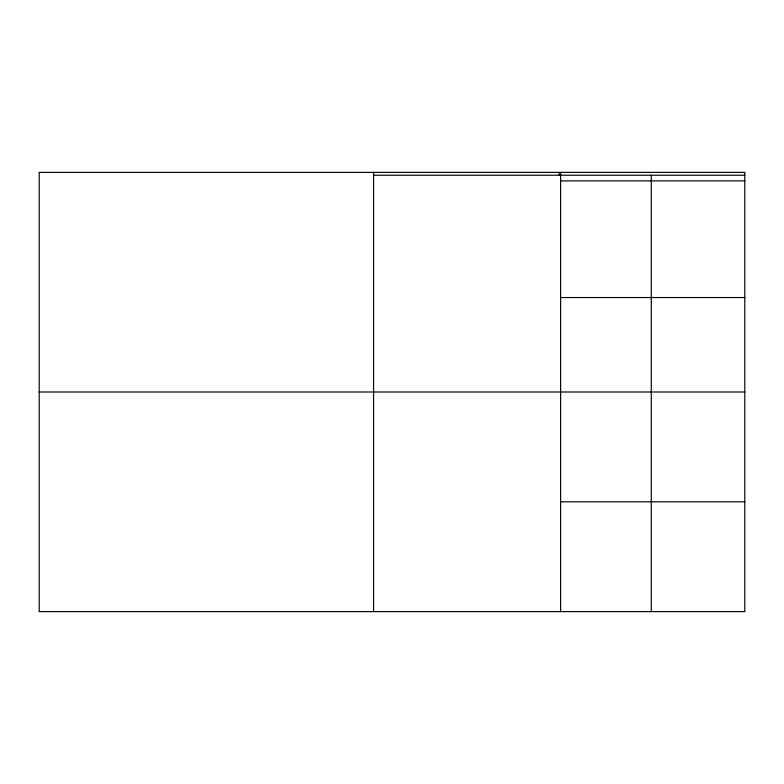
<?xml version="1.0" encoding="UTF-8"?>
<svg xmlns="http://www.w3.org/2000/svg" width="784" height="784" viewBox="0 0 784 784"><rect width="100%" height="100%" fill="white"/><g stroke="black" fill="none" stroke-linecap="round" stroke-linejoin="round"><path stroke-width="1.18" d="M373.576 175.224L744.8 175.224M560.609 180.888L744.8 180.888M560.609 297.548L744.8 297.548M39.2 392L744.8 392M560.609 501.809L744.8 501.809M651.288 175.224L651.288 611.618M560.609 172.382L560.609 611.618M559.188 172.382L559.188 175.224M373.576 172.382L373.576 611.618M744.8 172.382L39.2 172.382L39.2 611.618L744.8 611.618L744.8 172.382"/></g></svg>
